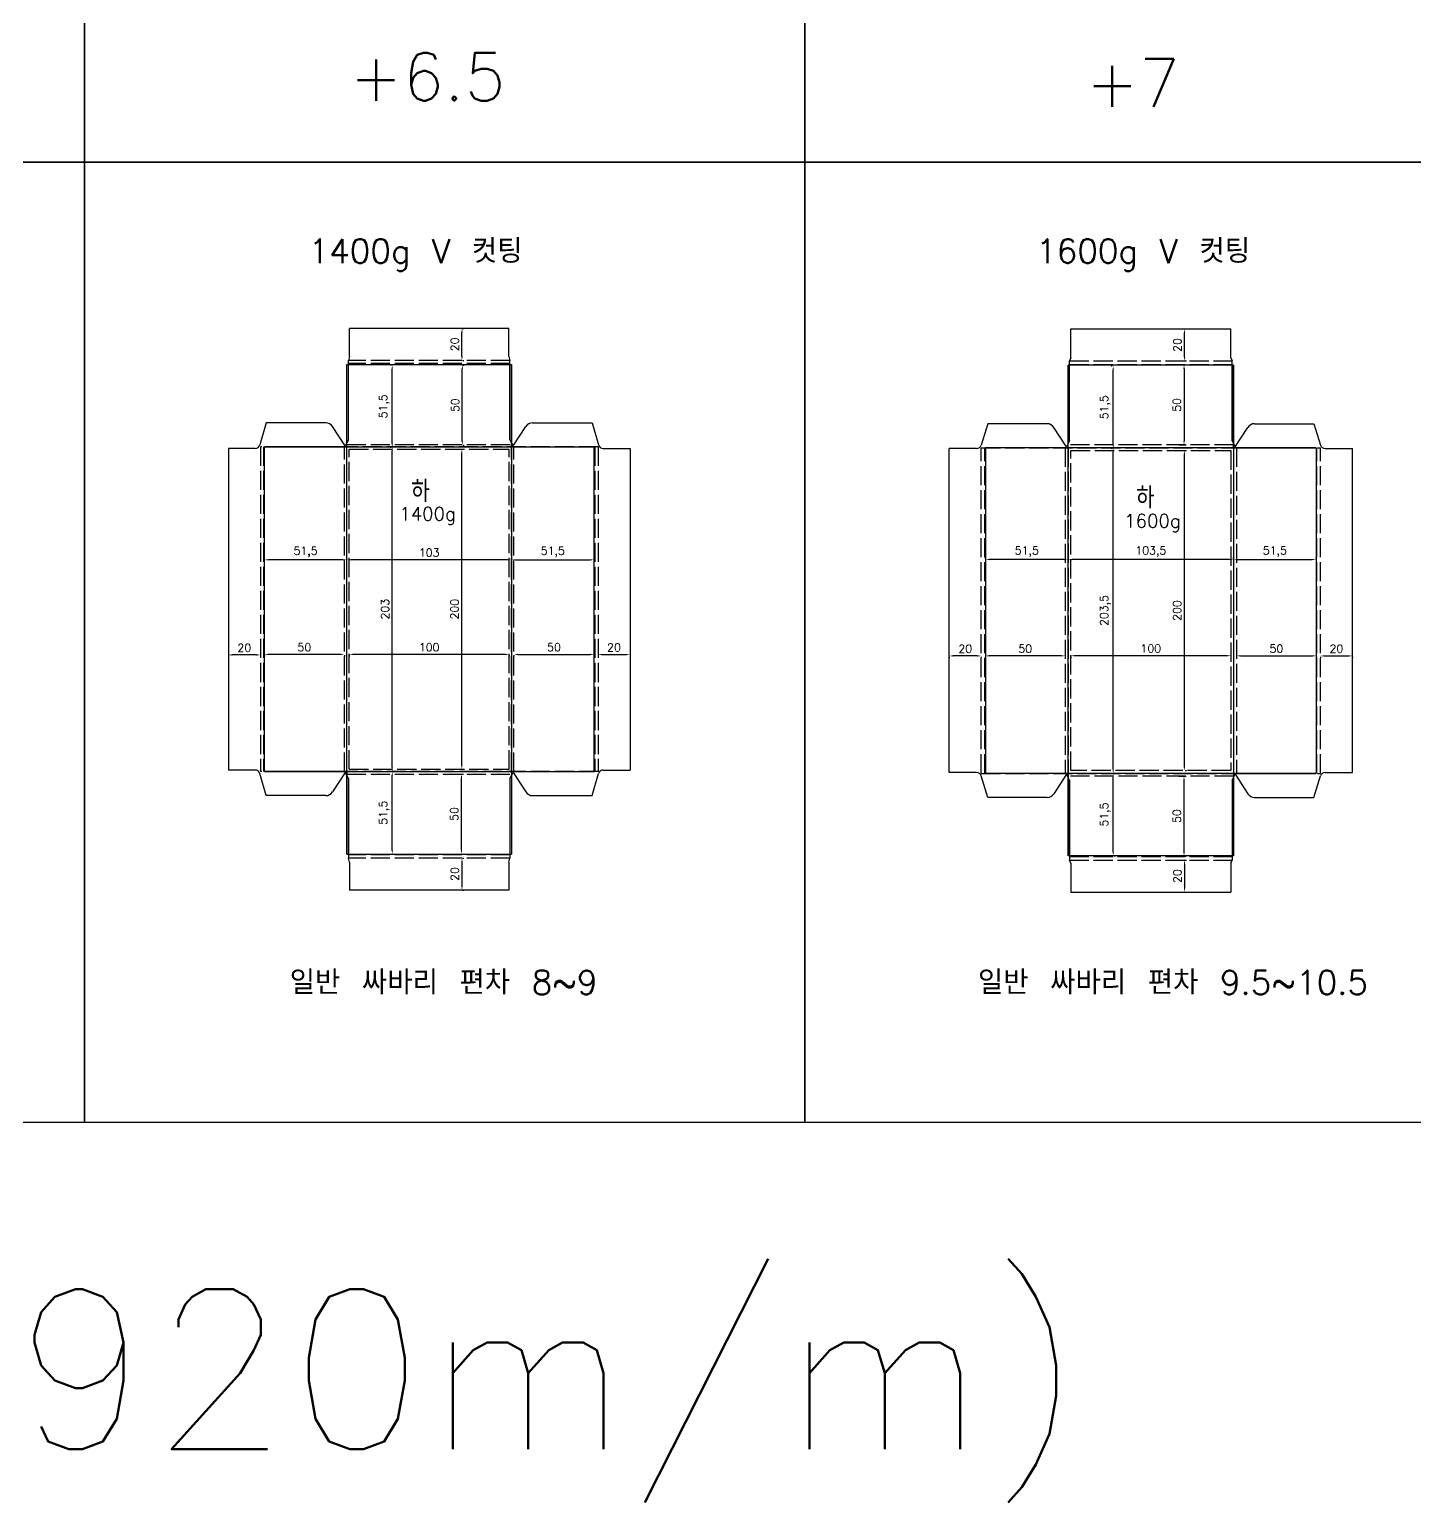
# Model space of a CAD drawing. Header units: millimetres. Extents: x 2179 to 11229, y 1198 to 3756.
# Drawn here: x 3044 to 3910, y 1198 to 2118 of the extents above; entities that cross this region are included whole.
import ezdxf

# ---------------------------------------------------------------- set-up
doc = ezdxf.new("R2010")
doc.units = ezdxf.units.MM
doc.linetypes.add('ACAD_ISO02W100', pattern=[15, 12, -3])
for name, color, linetype in [('기지', 7, 'Continuous'), ('인쇄지', 7, 'Continuous'), ('치수', 7, 'Continuous')]:
    doc.layers.add(name, color=color, linetype=linetype)
doc.styles.add('FHG', font='TXT.shx', dxfattribs={"height": 0.18, "bigfont": 'whgtxt.shx'})
doc.styles.get("Standard").update_dxf_attribs({"font": 'txt.shx', "bigfont": 'zfhg.shx'})
doc.dimstyles.new('ISO-25', dxfattribs={"dimtxt": 2.5, "dimasz": 2.5, "dimexe": 1.25, "dimexo": 0.625, "dimtad": 1, "dimtxsty": 'Standard', "dimcen": 2.5, "dimadec": 0, "dimazin": 0, "dimtfac": 1, "dimtmove": 0, "dimatfit": 3, "dimfxl": 0, "dimarcsym": 0})

# ---------------------------------------------------------------- blocks, each defined once
blk = doc.blocks.new('*D169')
at = {"layer": 'DEFPOINTS', "color": 0}
for p in [(3314.3, 1855.89), (3314.49, 1855.89), (3314.3, 1655.89)]:
    blk.add_point(p, dxfattribs=at)
at = {"layer": '치수', "color": 0, "lineweight": -2}
for p, q in [((3314.49, 1658.39), (3314.49, 1853.39)), ((3314.93, 1855.89), (3315.74, 1855.89)), ((3314.93, 1655.89), (3315.74, 1655.89))]:
    blk.add_line(p, q, dxfattribs=at)
at = {"layer": '치수', "color": 0}
for points in [[(3314.08, 1853.39), (3314.91, 1853.39), (3314.49, 1855.89)], [(3314.08, 1658.39), (3314.91, 1658.39), (3314.49, 1655.89)]]:
    blk.add_solid(points, dxfattribs=at)
at = {"layer": '치수', "color": 0, "insert": (3309.99, 1755.89), "char_height": 5, "attachment_point": 5, "rotation": 90}
blk.add_mtext('200', dxfattribs=at)
blk = doc.blocks.new('*D170')
at = {"layer": 'DEFPOINTS', "color": 0}
for p in [(3271.02, 1857.39), (3271.02, 1857.39), (3270.72, 1654.39)]:
    blk.add_point(p, dxfattribs=at)
at = {"layer": '치수', "color": 0, "lineweight": -2}
for p, q in [((3270.39, 1857.39), (3269.77, 1857.39)), ((3271.02, 1656.89), (3271.02, 1854.89)), ((3271.35, 1654.39), (3272.27, 1654.39))]:
    blk.add_line(p, q, dxfattribs=at)
at = {"layer": '치수', "color": 0}
for points in [[(3270.6, 1854.89), (3271.44, 1854.89), (3271.02, 1857.39)], [(3270.6, 1656.89), (3271.44, 1656.89), (3271.02, 1654.39)]]:
    blk.add_solid(points, dxfattribs=at)
at = {"layer": '치수', "color": 0, "insert": (3266.52, 1755.89), "char_height": 5, "attachment_point": 5, "rotation": 90}
blk.add_mtext('203', dxfattribs=at)
blk = doc.blocks.new('*D167')
at = {"layer": 'DEFPOINTS', "color": 0}
for p in [(3244.12, 1727.74), (3244.12, 1727.64), (3344.12, 1727.74)]:
    blk.add_point(p, dxfattribs=at)
at = {"layer": '치수', "color": 0, "lineweight": -2}
for p, q in [((3244.12, 1727.11), (3244.12, 1726.39)), ((3341.62, 1727.64), (3246.62, 1727.64)), ((3344.12, 1727.11), (3344.12, 1726.39))]:
    blk.add_line(p, q, dxfattribs=at)
at = {"layer": '치수', "color": 0}
for points in [[(3246.62, 1728.05), (3246.62, 1727.22), (3244.12, 1727.64)], [(3341.62, 1728.05), (3341.62, 1727.22), (3344.12, 1727.64)]]:
    blk.add_solid(points, dxfattribs=at)
at = {"layer": '치수', "color": 0, "insert": (3294.12, 1732.14), "char_height": 5, "attachment_point": 5}
blk.add_mtext('100', dxfattribs=at)
blk = doc.blocks.new('*D168')
at = {"layer": 'DEFPOINTS', "color": 0}
for p in [(3242.62, 1786.74), (3242.62, 1786.74), (3345.62, 1787.26)]:
    blk.add_point(p, dxfattribs=at)
at = {"layer": '치수', "color": 0, "lineweight": -2}
for p, q in [((3242.62, 1787.37), (3242.62, 1787.99)), ((3343.12, 1786.74), (3245.12, 1786.74)), ((3345.62, 1786.63), (3345.62, 1785.49))]:
    blk.add_line(p, q, dxfattribs=at)
at = {"layer": '치수', "color": 0}
for points in [[(3245.12, 1787.16), (3245.12, 1786.33), (3242.62, 1786.74)], [(3343.12, 1787.16), (3343.12, 1786.33), (3345.62, 1786.74)]]:
    blk.add_solid(points, dxfattribs=at)
at = {"layer": '치수', "color": 0, "insert": (3294.12, 1791.24), "char_height": 5, "attachment_point": 5}
blk.add_mtext('103', dxfattribs=at)
blk = doc.blocks.new('*D177')
at = {"layer": 'DEFPOINTS', "color": 0}
for p in [(3271.02, 1908.39), (3271.02, 1908.39), (3271.02, 1856.89)]:
    blk.add_point(p, dxfattribs=at)
at = {"layer": '치수', "color": 0, "lineweight": -2}
for p, q in [((3270.39, 1908.39), (3269.77, 1908.39)), ((3271.02, 1859.39), (3271.02, 1905.89)), ((3270.39, 1856.89), (3269.77, 1856.89))]:
    blk.add_line(p, q, dxfattribs=at)
at = {"layer": '치수', "color": 0}
for points in [[(3270.6, 1905.89), (3271.44, 1905.89), (3271.02, 1908.39)], [(3270.6, 1859.39), (3271.44, 1859.39), (3271.02, 1856.89)]]:
    blk.add_solid(points, dxfattribs=at)
at = {"layer": '치수', "color": 0, "insert": (3266.1, 1882.64), "char_height": 5, "attachment_point": 5, "rotation": 90}
blk.add_mtext('51,5', dxfattribs=at)
blk = doc.blocks.new('*D178')
at = {"layer": 'DEFPOINTS', "color": 0}
for p in [(3314.49, 1908.39), (3314.83, 1908.39), (3314.49, 1858.39)]:
    blk.add_point(p, dxfattribs=at)
at = {"layer": '치수', "color": 0, "lineweight": -2}
for p, q in [((3314.83, 1860.89), (3314.83, 1905.89)), ((3315.12, 1908.39), (3316.08, 1908.39)), ((3315.12, 1858.39), (3316.08, 1858.39))]:
    blk.add_line(p, q, dxfattribs=at)
at = {"layer": '치수', "color": 0}
for points in [[(3314.41, 1905.89), (3315.24, 1905.89), (3314.83, 1908.39)], [(3314.41, 1860.89), (3315.24, 1860.89), (3314.83, 1858.39)]]:
    blk.add_solid(points, dxfattribs=at)
at = {"layer": '치수', "color": 0, "insert": (3310.33, 1883.39), "char_height": 5, "attachment_point": 5, "rotation": 90}
blk.add_mtext('50', dxfattribs=at)
blk = doc.blocks.new('*D179')
at = {"layer": 'DEFPOINTS', "color": 0}
for p in [(3314.3, 1931.39), (3314.62, 1931.39), (3314.3, 1911.39)]:
    blk.add_point(p, dxfattribs=at)
at = {"layer": '치수', "color": 0, "lineweight": -2}
for p, q in [((3314.62, 1913.89), (3314.62, 1928.89)), ((3314.92, 1931.39), (3315.87, 1931.39)), ((3314.92, 1911.39), (3315.87, 1911.39))]:
    blk.add_line(p, q, dxfattribs=at)
at = {"layer": '치수', "color": 0}
for points in [[(3314.2, 1928.89), (3315.04, 1928.89), (3314.62, 1931.39)], [(3314.2, 1913.89), (3315.04, 1913.89), (3314.62, 1911.39)]]:
    blk.add_solid(points, dxfattribs=at)
at = {"layer": '치수', "color": 0, "insert": (3310.12, 1921.39), "char_height": 5, "attachment_point": 5, "rotation": 90}
blk.add_mtext('20', dxfattribs=at)
blk = doc.blocks.new('*D171')
at = {"layer": 'DEFPOINTS', "color": 0}
for p in [(3191.12, 1727.64), (3191.12, 1727.64), (3241.12, 1727.71)]:
    blk.add_point(p, dxfattribs=at)
at = {"layer": '치수', "color": 0, "lineweight": -2}
for p, q in [((3191.12, 1727.01), (3191.12, 1726.39)), ((3238.62, 1727.64), (3193.62, 1727.64)), ((3241.12, 1727.09), (3241.12, 1726.39))]:
    blk.add_line(p, q, dxfattribs=at)
at = {"layer": '치수', "color": 0}
for points in [[(3193.62, 1728.05), (3193.62, 1727.22), (3191.12, 1727.64)], [(3238.62, 1728.05), (3238.62, 1727.22), (3241.12, 1727.64)]]:
    blk.add_solid(points, dxfattribs=at)
at = {"layer": '치수', "color": 0, "insert": (3216.12, 1732.14), "char_height": 5, "attachment_point": 5}
blk.add_mtext('50', dxfattribs=at)
blk = doc.blocks.new('*D172')
at = {"layer": 'DEFPOINTS', "color": 0}
for p in [(3191.12, 1786.74), (3191.12, 1786.74), (3242.62, 1786.74)]:
    blk.add_point(p, dxfattribs=at)
at = {"layer": '치수', "color": 0, "lineweight": -2}
for p, q in [((3191.12, 1787.37), (3191.12, 1787.99)), ((3240.12, 1786.74), (3193.62, 1786.74)), ((3242.62, 1787.37), (3242.62, 1787.99))]:
    blk.add_line(p, q, dxfattribs=at)
at = {"layer": '치수', "color": 0}
for points in [[(3193.62, 1787.16), (3193.62, 1786.33), (3191.12, 1786.74)], [(3240.12, 1787.16), (3240.12, 1786.33), (3242.62, 1786.74)]]:
    blk.add_solid(points, dxfattribs=at)
at = {"layer": '치수', "color": 0, "insert": (3216.87, 1791.66), "char_height": 5, "attachment_point": 5}
blk.add_mtext('51,5', dxfattribs=at)
blk = doc.blocks.new('*D173')
at = {"layer": 'DEFPOINTS', "color": 0}
for p in [(3168.62, 1727.38), (3168.62, 1727.28), (3188.62, 1727.38)]:
    blk.add_point(p, dxfattribs=at)
at = {"layer": '치수', "color": 0, "lineweight": -2}
for p, q in [((3168.62, 1726.76), (3168.62, 1726.03)), ((3186.12, 1727.28), (3171.12, 1727.28)), ((3188.62, 1726.76), (3188.62, 1726.03))]:
    blk.add_line(p, q, dxfattribs=at)
at = {"layer": '치수', "color": 0}
for points in [[(3171.12, 1727.7), (3171.12, 1726.86), (3168.62, 1727.28)], [(3186.12, 1727.7), (3186.12, 1726.86), (3188.62, 1727.28)]]:
    blk.add_solid(points, dxfattribs=at)
at = {"layer": '치수', "color": 0, "insert": (3178.62, 1731.78), "char_height": 5, "attachment_point": 5}
blk.add_mtext('20', dxfattribs=at)
blk = doc.blocks.new('*D174')
at = {"layer": 'DEFPOINTS', "color": 0}
for p in [(3310.38, 1652.89), (3314.3, 1652.89), (3310.38, 1602.89)]:
    blk.add_point(p, dxfattribs=at)
at = {"layer": '치수', "color": 0, "lineweight": -2}
for p, q in [((3311.01, 1652.89), (3315.55, 1652.89)), ((3314.3, 1605.39), (3314.3, 1650.39)), ((3311.01, 1602.89), (3315.55, 1602.89))]:
    blk.add_line(p, q, dxfattribs=at)
at = {"layer": '치수', "color": 0}
for points in [[(3313.89, 1650.39), (3314.72, 1650.39), (3314.3, 1652.89)], [(3313.89, 1605.39), (3314.72, 1605.39), (3314.3, 1602.89)]]:
    blk.add_solid(points, dxfattribs=at)
at = {"layer": '치수', "color": 0, "insert": (3309.8, 1627.89), "char_height": 5, "attachment_point": 5, "rotation": 90}
blk.add_mtext('50', dxfattribs=at)
blk = doc.blocks.new('*D175')
at = {"layer": 'DEFPOINTS', "color": 0}
for p in [(3270.72, 1654.39), (3271.02, 1654.39), (3270.72, 1602.89)]:
    blk.add_point(p, dxfattribs=at)
at = {"layer": '치수', "color": 0, "lineweight": -2}
for p, q in [((3271.02, 1605.39), (3271.02, 1651.89)), ((3271.35, 1654.39), (3272.27, 1654.39)), ((3271.35, 1602.89), (3272.27, 1602.89))]:
    blk.add_line(p, q, dxfattribs=at)
at = {"layer": '치수', "color": 0}
for points in [[(3270.6, 1651.89), (3271.44, 1651.89), (3271.02, 1654.39)], [(3270.6, 1605.39), (3271.44, 1605.39), (3271.02, 1602.89)]]:
    blk.add_solid(points, dxfattribs=at)
at = {"layer": '치수', "color": 0, "insert": (3266.1, 1628.64), "char_height": 5, "attachment_point": 5, "rotation": 90}
blk.add_mtext('51,5', dxfattribs=at)
blk = doc.blocks.new('*D176')
at = {"layer": 'DEFPOINTS', "color": 0}
for p in [(3314.3, 1600.39), (3314.3, 1580.39), (3314.62, 1580.39)]:
    blk.add_point(p, dxfattribs=at)
at = {"layer": '치수', "color": 0, "lineweight": -2}
for p, q in [((3314.62, 1597.89), (3314.62, 1582.89)), ((3314.92, 1600.39), (3315.87, 1600.39)), ((3314.92, 1580.39), (3315.87, 1580.39))]:
    blk.add_line(p, q, dxfattribs=at)
at = {"layer": '치수', "color": 0}
for points in [[(3314.2, 1597.89), (3315.04, 1597.89), (3314.62, 1600.39)], [(3314.2, 1582.89), (3315.04, 1582.89), (3314.62, 1580.39)]]:
    blk.add_solid(points, dxfattribs=at)
at = {"layer": '치수', "color": 0, "insert": (3310.12, 1590.39), "char_height": 5, "attachment_point": 5, "rotation": 90}
blk.add_mtext('20', dxfattribs=at)
blk = doc.blocks.new('*D180')
at = {"layer": 'DEFPOINTS', "color": 0}
for p in [(3347.12, 1727.71), (3397.12, 1727.64), (3397.12, 1727.64)]:
    blk.add_point(p, dxfattribs=at)
at = {"layer": '치수', "color": 0, "lineweight": -2}
for p, q in [((3347.12, 1727.09), (3347.12, 1726.39)), ((3349.62, 1727.64), (3394.62, 1727.64)), ((3397.12, 1727.01), (3397.12, 1726.39))]:
    blk.add_line(p, q, dxfattribs=at)
at = {"layer": '치수', "color": 0}
for points in [[(3349.62, 1728.05), (3349.62, 1727.22), (3347.12, 1727.64)], [(3394.62, 1728.05), (3394.62, 1727.22), (3397.12, 1727.64)]]:
    blk.add_solid(points, dxfattribs=at)
at = {"layer": '치수', "color": 0, "insert": (3372.12, 1732.14), "char_height": 5, "attachment_point": 5}
blk.add_mtext('50', dxfattribs=at)
blk = doc.blocks.new('*D181')
at = {"layer": 'DEFPOINTS', "color": 0}
for p in [(3345.62, 1786.74), (3397.12, 1786.74), (3397.12, 1786.74)]:
    blk.add_point(p, dxfattribs=at)
at = {"layer": '치수', "color": 0, "lineweight": -2}
for p, q in [((3345.62, 1787.37), (3345.62, 1787.99)), ((3348.12, 1786.74), (3394.62, 1786.74)), ((3397.12, 1787.37), (3397.12, 1787.99))]:
    blk.add_line(p, q, dxfattribs=at)
at = {"layer": '치수', "color": 0}
for points in [[(3348.12, 1787.16), (3348.12, 1786.33), (3345.62, 1786.74)], [(3394.62, 1787.16), (3394.62, 1786.33), (3397.12, 1786.74)]]:
    blk.add_solid(points, dxfattribs=at)
at = {"layer": '치수', "color": 0, "insert": (3371.37, 1791.66), "char_height": 5, "attachment_point": 5}
blk.add_mtext('51,5', dxfattribs=at)
blk = doc.blocks.new('*D182')
at = {"layer": 'DEFPOINTS', "color": 0}
for p in [(3399.62, 1727.6), (3419.62, 1727.6), (3419.62, 1727.49)]:
    blk.add_point(p, dxfattribs=at)
at = {"layer": '치수', "color": 0, "lineweight": -2}
for p, q in [((3399.62, 1726.97), (3399.62, 1726.24)), ((3402.12, 1727.49), (3417.12, 1727.49)), ((3419.62, 1726.97), (3419.62, 1726.24))]:
    blk.add_line(p, q, dxfattribs=at)
at = {"layer": '치수', "color": 0}
for points in [[(3402.12, 1727.91), (3402.12, 1727.08), (3399.62, 1727.49)], [(3417.12, 1727.91), (3417.12, 1727.08), (3419.62, 1727.49)]]:
    blk.add_solid(points, dxfattribs=at)
at = {"layer": '치수', "color": 0, "insert": (3409.62, 1731.99), "char_height": 5, "attachment_point": 5}
blk.add_mtext('20', dxfattribs=at)
blk = doc.blocks.new('*D231')
at = {"layer": 'DEFPOINTS', "color": 0}
for p in [(3721.54, 1856.81), (3721.54, 1856.81), (3721.24, 1653.31)]:
    blk.add_point(p, dxfattribs=at)
at = {"layer": '치수', "color": 0, "lineweight": -2}
for p, q in [((3720.91, 1856.81), (3720.29, 1856.81)), ((3721.54, 1655.81), (3721.54, 1854.31)), ((3721.87, 1653.31), (3722.79, 1653.31))]:
    blk.add_line(p, q, dxfattribs=at)
at = {"layer": '치수', "color": 0}
for points in [[(3721.12, 1854.31), (3721.95, 1854.31), (3721.54, 1856.81)], [(3721.12, 1655.81), (3721.95, 1655.81), (3721.54, 1653.31)]]:
    blk.add_solid(points, dxfattribs=at)
at = {"layer": '치수', "color": 0, "insert": (3716.62, 1755.06), "char_height": 5, "attachment_point": 5, "rotation": 90}
blk.add_mtext('203,5', dxfattribs=at)
blk = doc.blocks.new('*D230')
at = {"layer": 'DEFPOINTS', "color": 0}
for p in [(3765.82, 1855.06), (3766.01, 1855.06), (3765.82, 1655.06)]:
    blk.add_point(p, dxfattribs=at)
at = {"layer": '치수', "color": 0, "lineweight": -2}
for p, q in [((3766.01, 1657.56), (3766.01, 1852.56)), ((3766.45, 1855.06), (3767.26, 1855.06)), ((3766.45, 1655.06), (3767.26, 1655.06))]:
    blk.add_line(p, q, dxfattribs=at)
at = {"layer": '치수', "color": 0}
for points in [[(3765.59, 1852.56), (3766.43, 1852.56), (3766.01, 1855.06)], [(3765.59, 1657.56), (3766.43, 1657.56), (3766.01, 1655.06)]]:
    blk.add_solid(points, dxfattribs=at)
at = {"layer": '치수', "color": 0, "insert": (3761.51, 1755.06), "char_height": 5, "attachment_point": 5, "rotation": 90}
blk.add_mtext('200', dxfattribs=at)
blk = doc.blocks.new('*D228')
at = {"layer": 'DEFPOINTS', "color": 0}
for p in [(3695.08, 1726.91), (3695.08, 1726.81), (3795.08, 1726.91)]:
    blk.add_point(p, dxfattribs=at)
at = {"layer": '치수', "color": 0, "lineweight": -2}
for p, q in [((3695.08, 1726.28), (3695.08, 1725.56)), ((3792.58, 1726.81), (3697.58, 1726.81)), ((3795.08, 1726.28), (3795.08, 1725.56))]:
    blk.add_line(p, q, dxfattribs=at)
at = {"layer": '치수', "color": 0}
for points in [[(3697.58, 1727.22), (3697.58, 1726.39), (3695.08, 1726.81)], [(3792.58, 1727.22), (3792.58, 1726.39), (3795.08, 1726.81)]]:
    blk.add_solid(points, dxfattribs=at)
at = {"layer": '치수', "color": 0, "insert": (3745.08, 1731.31), "char_height": 5, "attachment_point": 5}
blk.add_mtext('100', dxfattribs=at)
blk = doc.blocks.new('*D234')
at = {"layer": 'DEFPOINTS', "color": 0}
for p in [(3721.24, 1653.31), (3721.54, 1653.31), (3721.24, 1601.81)]:
    blk.add_point(p, dxfattribs=at)
at = {"layer": '치수', "color": 0, "lineweight": -2}
for p, q in [((3721.54, 1604.31), (3721.54, 1650.81)), ((3721.87, 1653.31), (3722.79, 1653.31)), ((3721.87, 1601.81), (3722.79, 1601.81))]:
    blk.add_line(p, q, dxfattribs=at)
at = {"layer": '치수', "color": 0}
for points in [[(3721.12, 1650.81), (3721.95, 1650.81), (3721.54, 1653.31)], [(3721.12, 1604.31), (3721.95, 1604.31), (3721.54, 1601.81)]]:
    blk.add_solid(points, dxfattribs=at)
at = {"layer": '치수', "color": 0, "insert": (3716.62, 1627.56), "char_height": 5, "attachment_point": 5, "rotation": 90}
blk.add_mtext('51,5', dxfattribs=at)
blk = doc.blocks.new('*D233')
at = {"layer": 'DEFPOINTS', "color": 0}
for p in [(3761.9, 1651.56), (3765.82, 1651.56), (3761.9, 1601.56)]:
    blk.add_point(p, dxfattribs=at)
at = {"layer": '치수', "color": 0, "lineweight": -2}
for p, q in [((3762.53, 1651.56), (3767.07, 1651.56)), ((3765.82, 1604.06), (3765.82, 1649.06)), ((3762.53, 1601.56), (3767.07, 1601.56))]:
    blk.add_line(p, q, dxfattribs=at)
at = {"layer": '치수', "color": 0}
for points in [[(3765.4, 1649.06), (3766.24, 1649.06), (3765.82, 1651.56)], [(3765.4, 1604.06), (3766.24, 1604.06), (3765.82, 1601.56)]]:
    blk.add_solid(points, dxfattribs=at)
at = {"layer": '치수', "color": 0, "insert": (3761.32, 1626.56), "char_height": 5, "attachment_point": 5, "rotation": 90}
blk.add_mtext('50', dxfattribs=at)
blk = doc.blocks.new('*D235')
at = {"layer": 'DEFPOINTS', "color": 0}
for p in [(3765.81, 1599.11), (3765.81, 1579.11), (3766.14, 1579.11)]:
    blk.add_point(p, dxfattribs=at)
at = {"layer": '치수', "color": 0, "lineweight": -2}
for p, q in [((3766.14, 1596.61), (3766.14, 1581.61)), ((3766.44, 1599.11), (3767.39, 1599.11)), ((3766.44, 1579.11), (3767.39, 1579.11))]:
    blk.add_line(p, q, dxfattribs=at)
at = {"layer": '치수', "color": 0}
for points in [[(3765.72, 1596.61), (3766.55, 1596.61), (3766.14, 1599.11)], [(3765.72, 1581.61), (3766.55, 1581.61), (3766.14, 1579.11)]]:
    blk.add_solid(points, dxfattribs=at)
at = {"layer": '치수', "color": 0, "insert": (3761.64, 1589.11), "char_height": 5, "attachment_point": 5, "rotation": 90}
blk.add_mtext('20', dxfattribs=at)
blk = doc.blocks.new('*D238')
at = {"layer": 'DEFPOINTS', "color": 0}
for p in [(3798.58, 1726.81), (3848.58, 1726.81), (3848.58, 1726.73)]:
    blk.add_point(p, dxfattribs=at)
at = {"layer": '치수', "color": 0, "lineweight": -2}
for p, q in [((3798.58, 1726.18), (3798.58, 1725.48)), ((3801.08, 1726.73), (3846.08, 1726.73)), ((3848.58, 1726.18), (3848.58, 1725.48))]:
    blk.add_line(p, q, dxfattribs=at)
at = {"layer": '치수', "color": 0}
for points in [[(3801.08, 1727.15), (3801.08, 1726.31), (3798.58, 1726.73)], [(3846.08, 1727.15), (3846.08, 1726.31), (3848.58, 1726.73)]]:
    blk.add_solid(points, dxfattribs=at)
at = {"layer": '치수', "color": 0, "insert": (3823.58, 1731.23), "char_height": 5, "attachment_point": 5}
blk.add_mtext('50', dxfattribs=at)
blk = doc.blocks.new('*D239')
at = {"layer": 'DEFPOINTS', "color": 0}
for p in [(3851.03, 1726.77), (3871.03, 1726.77), (3871.03, 1726.66)]:
    blk.add_point(p, dxfattribs=at)
at = {"layer": '치수', "color": 0, "lineweight": -2}
for p, q in [((3851.03, 1726.14), (3851.03, 1725.41)), ((3853.53, 1726.66), (3868.53, 1726.66)), ((3871.03, 1726.14), (3871.03, 1725.41))]:
    blk.add_line(p, q, dxfattribs=at)
at = {"layer": '치수', "color": 0}
for points in [[(3853.53, 1727.08), (3853.53, 1726.25), (3851.03, 1726.66)], [(3868.53, 1727.08), (3868.53, 1726.25), (3871.03, 1726.66)]]:
    blk.add_solid(points, dxfattribs=at)
at = {"layer": '치수', "color": 0, "insert": (3861.03, 1731.16), "char_height": 5, "attachment_point": 5}
blk.add_mtext('20', dxfattribs=at)
blk = doc.blocks.new('*D229')
at = {"layer": 'DEFPOINTS', "color": 0}
for p in [(3693.33, 1786.91), (3693.33, 1786.91), (3796.83, 1787.43)]:
    blk.add_point(p, dxfattribs=at)
at = {"layer": '치수', "color": 0, "lineweight": -2}
for p, q in [((3693.33, 1787.54), (3693.33, 1788.16)), ((3794.33, 1786.91), (3695.83, 1786.91)), ((3796.83, 1786.8), (3796.83, 1785.66))]:
    blk.add_line(p, q, dxfattribs=at)
at = {"layer": '치수', "color": 0}
for points in [[(3695.83, 1787.33), (3695.83, 1786.5), (3693.33, 1786.91)], [(3794.33, 1787.33), (3794.33, 1786.5), (3796.83, 1786.91)]]:
    blk.add_solid(points, dxfattribs=at)
at = {"layer": '치수', "color": 0, "insert": (3745.08, 1791.83), "char_height": 5, "attachment_point": 5}
blk.add_mtext('103,5', dxfattribs=at)
blk = doc.blocks.new('*D236')
at = {"layer": 'DEFPOINTS', "color": 0}
for p in [(3721.54, 1907.81), (3721.54, 1907.81), (3721.54, 1856.31)]:
    blk.add_point(p, dxfattribs=at)
at = {"layer": '치수', "color": 0, "lineweight": -2}
for p, q in [((3720.91, 1907.81), (3720.29, 1907.81)), ((3721.54, 1858.81), (3721.54, 1905.31)), ((3720.91, 1856.31), (3720.29, 1856.31))]:
    blk.add_line(p, q, dxfattribs=at)
at = {"layer": '치수', "color": 0}
for points in [[(3721.12, 1905.31), (3721.95, 1905.31), (3721.54, 1907.81)], [(3721.12, 1858.81), (3721.95, 1858.81), (3721.54, 1856.31)]]:
    blk.add_solid(points, dxfattribs=at)
at = {"layer": '치수', "color": 0, "insert": (3716.62, 1882.06), "char_height": 5, "attachment_point": 5, "rotation": 90}
blk.add_mtext('51,5', dxfattribs=at)
blk = doc.blocks.new('*D232')
at = {"layer": 'DEFPOINTS', "color": 0}
for p in [(3641.83, 1786.91), (3641.83, 1786.91), (3693.33, 1786.91)]:
    blk.add_point(p, dxfattribs=at)
at = {"layer": '치수', "color": 0, "lineweight": -2}
for p, q in [((3641.83, 1787.54), (3641.83, 1788.16)), ((3690.83, 1786.91), (3644.33, 1786.91)), ((3693.33, 1787.54), (3693.33, 1788.16))]:
    blk.add_line(p, q, dxfattribs=at)
at = {"layer": '치수', "color": 0}
for points in [[(3644.33, 1787.33), (3644.33, 1786.5), (3641.83, 1786.91)], [(3690.83, 1787.33), (3690.83, 1786.5), (3693.33, 1786.91)]]:
    blk.add_solid(points, dxfattribs=at)
at = {"layer": '치수', "color": 0, "insert": (3667.58, 1791.83), "char_height": 5, "attachment_point": 5}
blk.add_mtext('51,5', dxfattribs=at)
blk = doc.blocks.new('*D237')
at = {"layer": 'DEFPOINTS', "color": 0}
for p in [(3765.81, 1931.01), (3766.14, 1931.01), (3765.81, 1911.01)]:
    blk.add_point(p, dxfattribs=at)
at = {"layer": '치수', "color": 0, "lineweight": -2}
for p, q in [((3766.14, 1913.51), (3766.14, 1928.51)), ((3766.44, 1931.01), (3767.39, 1931.01)), ((3766.44, 1911.01), (3767.39, 1911.01))]:
    blk.add_line(p, q, dxfattribs=at)
at = {"layer": '치수', "color": 0}
for points in [[(3765.72, 1928.51), (3766.55, 1928.51), (3766.14, 1931.01)], [(3765.72, 1913.51), (3766.55, 1913.51), (3766.14, 1911.01)]]:
    blk.add_solid(points, dxfattribs=at)
at = {"layer": '치수', "color": 0, "insert": (3761.64, 1921.01), "char_height": 5, "attachment_point": 5, "rotation": 90}
blk.add_mtext('20', dxfattribs=at)
blk = doc.blocks.new('*D240')
at = {"layer": 'DEFPOINTS', "color": 0}
for p in [(3796.83, 1786.91), (3848.33, 1786.91), (3848.33, 1786.91)]:
    blk.add_point(p, dxfattribs=at)
at = {"layer": '치수', "color": 0, "lineweight": -2}
for p, q in [((3796.83, 1787.54), (3796.83, 1788.16)), ((3799.33, 1786.91), (3845.83, 1786.91)), ((3848.33, 1787.54), (3848.33, 1788.16))]:
    blk.add_line(p, q, dxfattribs=at)
at = {"layer": '치수', "color": 0}
for points in [[(3799.33, 1787.33), (3799.33, 1786.5), (3796.83, 1786.91)], [(3845.83, 1787.33), (3845.83, 1786.5), (3848.33, 1786.91)]]:
    blk.add_solid(points, dxfattribs=at)
at = {"layer": '치수', "color": 0, "insert": (3822.58, 1791.83), "char_height": 5, "attachment_point": 5}
blk.add_mtext('51,5', dxfattribs=at)
blk = doc.blocks.new('*D319')
at = {"layer": 'DEFPOINTS', "color": 0}
for p in [(3619.13, 1726.77), (3619.13, 1726.66), (3639.13, 1726.77)]:
    blk.add_point(p, dxfattribs=at)
at = {"layer": '치수', "color": 0, "lineweight": -2}
for p, q in [((3619.13, 1726.14), (3619.13, 1725.41)), ((3636.63, 1726.66), (3621.63, 1726.66)), ((3639.13, 1726.14), (3639.13, 1725.41))]:
    blk.add_line(p, q, dxfattribs=at)
at = {"layer": '치수', "color": 0}
for points in [[(3621.63, 1727.08), (3621.63, 1726.25), (3619.13, 1726.66)], [(3636.63, 1727.08), (3636.63, 1726.25), (3639.13, 1726.66)]]:
    blk.add_solid(points, dxfattribs=at)
at = {"layer": '치수', "color": 0, "insert": (3629.13, 1731.16), "char_height": 5, "attachment_point": 5}
blk.add_mtext('20', dxfattribs=at)
blk = doc.blocks.new('*D318')
at = {"layer": 'DEFPOINTS', "color": 0}
for p in [(3641.58, 1726.81), (3641.58, 1726.73), (3691.58, 1726.81)]:
    blk.add_point(p, dxfattribs=at)
at = {"layer": '치수', "color": 0, "lineweight": -2}
for p, q in [((3641.58, 1726.18), (3641.58, 1725.48)), ((3689.08, 1726.73), (3644.08, 1726.73)), ((3691.58, 1726.18), (3691.58, 1725.48))]:
    blk.add_line(p, q, dxfattribs=at)
at = {"layer": '치수', "color": 0}
for points in [[(3644.08, 1727.15), (3644.08, 1726.31), (3641.58, 1726.73)], [(3689.08, 1727.15), (3689.08, 1726.31), (3691.58, 1726.73)]]:
    blk.add_solid(points, dxfattribs=at)
at = {"layer": '치수', "color": 0, "insert": (3666.58, 1731.23), "char_height": 5, "attachment_point": 5}
blk.add_mtext('50', dxfattribs=at)
blk = doc.blocks.new('*D320')
at = {"layer": 'DEFPOINTS', "color": 0}
for p in [(3761.9, 1908.56), (3761.9, 1858.56), (3765.82, 1858.56)]:
    blk.add_point(p, dxfattribs=at)
at = {"layer": '치수', "color": 0, "lineweight": -2}
for p, q in [((3762.53, 1908.56), (3767.07, 1908.56)), ((3765.82, 1906.06), (3765.82, 1861.06)), ((3762.53, 1858.56), (3767.07, 1858.56))]:
    blk.add_line(p, q, dxfattribs=at)
at = {"layer": '치수', "color": 0}
for points in [[(3765.4, 1906.06), (3766.24, 1906.06), (3765.82, 1908.56)], [(3765.4, 1861.06), (3766.24, 1861.06), (3765.82, 1858.56)]]:
    blk.add_solid(points, dxfattribs=at)
at = {"layer": '치수', "color": 0, "insert": (3761.32, 1883.56), "char_height": 5, "attachment_point": 5, "rotation": 90}
blk.add_mtext('50', dxfattribs=at)

msp = doc.modelspace()

# ---------------------------------------------------------------- linework, layer by layer
at = {"color": 6}
for points in [[(2628.818, 2635.181), (3078.818, 2635.181), (3078.818, 2035.181), (2628.818, 2035.181)], [(3078.818, 2635.181), (3528.818, 2635.181), (3528.818, 2035.181), (3078.818, 2035.181)], [(3528.818, 2635.181), (3978.818, 2635.181), (3978.818, 2035.181), (3528.818, 2035.181)], [(2628.818, 2035.181), (3078.818, 2035.181), (3078.818, 1435.181), (2628.818, 1435.181)], [(3078.818, 2035.181), (3528.818, 2035.181), (3528.818, 1435.181), (3078.818, 1435.181)], [(3528.818, 2035.181), (4428.818, 2035.181), (4428.818, 1435.181), (3528.818, 1435.181)]]:
    msp.add_lwpolyline(points, close=True, dxfattribs=at)
at = {"layer": '기지', "color": 3}
for p, q in [((3242.617, 1602.887), (3242.617, 1908.887)), ((3345.617, 1908.887), (3345.617, 1602.887)), ((3693.334, 1601.807), (3693.334, 1908.307)), ((3796.834, 1908.307), (3796.834, 1601.807)), ((3191.117, 1857.387), (3397.117, 1857.387)), ((3848.234, 1856.807), (3641.834, 1856.807)), ((3191.117, 1654.387), (3397.117, 1654.387)), ((3848.234, 1653.307), (3641.834, 1653.307))]:
    msp.add_line(p, q, dxfattribs=at)
at = {"layer": '기지'}
for p, q in [((3242.617, 1908.887), (3345.617, 1908.887)), ((3242.617, 1857.387), (3242.617, 1908.887)), ((3345.617, 1857.387), (3345.617, 1908.887)), ((3796.834, 1908.307), (3693.334, 1908.307)), ((3693.334, 1856.807), (3693.334, 1908.307)), ((3796.834, 1856.807), (3796.834, 1908.307)), ((3191.117, 1654.387), (3191.117, 1857.387)), ((3242.617, 1857.387), (3191.117, 1857.387)), ((3345.617, 1857.387), (3397.117, 1857.387)), ((3397.117, 1654.387), (3397.117, 1857.387)), ((3641.834, 1856.807), (3641.834, 1653.307)), ((3693.334, 1856.807), (3641.834, 1856.807)), ((3796.834, 1856.807), (3848.334, 1856.807)), ((3848.334, 1856.807), (3848.334, 1653.307)), ((3242.617, 1654.387), (3191.117, 1654.387)), ((3242.617, 1654.387), (3242.617, 1602.887)), ((3345.617, 1654.387), (3345.617, 1602.887)), ((3345.617, 1654.387), (3397.117, 1654.387)), ((3693.334, 1653.307), (3641.834, 1653.307)), ((3693.334, 1653.307), (3693.334, 1601.807)), ((3796.834, 1653.307), (3796.834, 1602.057)), ((3796.834, 1653.307), (3848.234, 1653.307)), ((3242.617, 1602.887), (3345.617, 1602.887)), ((3796.834, 1601.807), (3693.334, 1601.807))]:
    msp.add_line(p, q, dxfattribs=at)
at = {"layer": '인쇄지', "color": 6}
for p, q in [((3343.967, 1931.387), (3244.267, 1931.387)), ((3244.267, 1913.887), (3244.267, 1931.387)), ((3343.967, 1913.887), (3343.967, 1931.387)), ((3695.084, 1931.007), (3795.084, 1931.007)), ((3695.084, 1913.007), (3695.084, 1931.007)), ((3795.084, 1913.007), (3795.084, 1931.007)), ((3244.267, 1913.887), (3243.617, 1911.387)), ((3243.617, 1861.665), (3243.617, 1911.387)), ((3343.967, 1913.887), (3344.617, 1911.387)), ((3344.617, 1861.665), (3344.617, 1911.387)), ((3695.084, 1913.007), (3694.334, 1911.007)), ((3694.334, 1861.085), (3694.334, 1911.007)), ((3795.084, 1913.007), (3795.834, 1911.007)), ((3795.834, 1861.085), (3795.834, 1911.007)), ((3192.319, 1872.387), (3188.311, 1858.553)), ((3229.519, 1872.387), (3192.319, 1872.387)), ((3241.667, 1857.887), (3233.71, 1870.115)), ((3346.567, 1857.887), (3354.523, 1870.115)), ((3358.714, 1872.387), (3395.914, 1872.387)), ((3395.914, 1872.387), (3399.923, 1858.553)), ((3643.232, 1871.807), (3639.042, 1858.412)), ((3680.236, 1871.807), (3643.232, 1871.807)), ((3692.384, 1857.308), (3684.427, 1869.535)), ((3797.784, 1857.308), (3805.74, 1869.535)), ((3809.931, 1871.807), (3846.935, 1871.807)), ((3846.935, 1871.807), (3851.125, 1858.412)), ((3243.617, 1861.665), (3241.667, 1857.887)), ((3344.617, 1861.665), (3346.567, 1857.887)), ((3694.334, 1861.085), (3692.384, 1857.308)), ((3795.834, 1861.085), (3797.784, 1857.308)), ((3168.617, 1856.387), (3168.617, 1655.387)), ((3185.429, 1856.387), (3168.617, 1856.387)), ((3402.804, 1856.387), (3419.617, 1856.387)), ((3419.617, 1856.387), (3419.617, 1655.387)), ((3619.134, 1653.807), (3619.134, 1856.307)), ((3636.179, 1856.307), (3619.134, 1856.307)), ((3853.989, 1856.307), (3871.034, 1856.307)), ((3871.034, 1653.807), (3871.034, 1856.307)), ((3185.429, 1655.387), (3168.617, 1655.387)), ((3192.319, 1639.387), (3188.311, 1653.222)), ((3241.667, 1653.887), (3233.71, 1641.66)), ((3243.617, 1650.11), (3241.667, 1653.887)), ((3243.617, 1650.11), (3243.617, 1600.387)), ((3344.617, 1650.11), (3346.567, 1653.887)), ((3344.617, 1650.11), (3344.617, 1600.387)), ((3346.567, 1653.887), (3354.523, 1641.66)), ((3395.914, 1639.387), (3399.923, 1653.222)), ((3402.804, 1655.387), (3419.617, 1655.387)), ((3636.179, 1653.807), (3619.134, 1653.807)), ((3643.232, 1638.307), (3639.042, 1651.703)), ((3692.384, 1652.807), (3684.427, 1640.58)), ((3694.334, 1649.03), (3692.384, 1652.807)), ((3694.334, 1649.03), (3694.334, 1599.107)), ((3795.834, 1649.03), (3797.784, 1652.807)), ((3795.834, 1649.03), (3795.834, 1599.107)), ((3797.784, 1652.807), (3805.74, 1640.58)), ((3846.935, 1638.307), (3851.125, 1651.703)), ((3853.989, 1653.807), (3871.034, 1653.807)), ((3229.519, 1639.387), (3192.319, 1639.387)), ((3358.714, 1639.387), (3395.914, 1639.387)), ((3680.236, 1638.307), (3643.232, 1638.307)), ((3809.931, 1638.307), (3846.935, 1638.307)), ((3244.267, 1597.887), (3243.617, 1600.387)), ((3244.267, 1597.887), (3244.267, 1580.387)), ((3343.967, 1597.887), (3344.617, 1600.387)), ((3343.967, 1597.887), (3343.967, 1580.387)), ((3695.084, 1597.107), (3694.334, 1599.107)), ((3695.084, 1597.107), (3695.084, 1579.107)), ((3795.084, 1597.107), (3795.834, 1599.107)), ((3795.084, 1597.107), (3795.084, 1579.107)), ((3343.967, 1580.387), (3244.267, 1580.387)), ((3695.084, 1579.107), (3795.084, 1579.107))]:
    msp.add_line(p, q, dxfattribs=at)
at = {"layer": '인쇄지', "color": 4, "linetype": 'ACAD_ISO02W100'}
for p, q in [((3344.617, 1911.387), (3243.617, 1911.387)), ((3344.617, 1909.387), (3243.617, 1909.387)), ((3694.334, 1911.007), (3795.834, 1911.007)), ((3694.334, 1908.807), (3795.834, 1908.807)), ((3188.617, 1857.387), (3188.617, 1654.387)), ((3399.617, 1857.387), (3188.617, 1857.387)), ((3190.617, 1857.387), (3190.617, 1654.387)), ((3242.617, 1654.387), (3242.617, 1857.387)), ((3345.617, 1654.387), (3345.617, 1857.387)), ((3397.617, 1857.387), (3397.617, 1654.387)), ((3399.617, 1857.387), (3399.617, 1654.387)), ((3639.134, 1653.308), (3639.134, 1856.807)), ((3639.134, 1856.807), (3851.034, 1856.807)), ((3641.334, 1653.308), (3641.334, 1856.807)), ((3693.334, 1856.808), (3693.334, 1653.308)), ((3796.834, 1856.808), (3796.834, 1653.308)), ((3848.834, 1653.308), (3848.834, 1856.807)), ((3851.034, 1653.308), (3851.034, 1856.807)), ((3399.617, 1654.387), (3188.617, 1654.387)), ((3639.134, 1653.308), (3851.034, 1653.308)), ((3344.617, 1602.387), (3243.617, 1602.387)), ((3344.617, 1600.387), (3243.617, 1600.387)), ((3694.334, 1601.307), (3795.834, 1601.307)), ((3694.334, 1599.107), (3795.834, 1599.107))]:
    msp.add_line(p, q, dxfattribs=at)
at = {"layer": '인쇄지', "color": 6}
for centre, radius, start, end in [((3229.519, 1867.387), 5, 33.053813, 90), ((3358.714, 1867.387), 5, 90, 146.946187), ((3680.236, 1866.807), 5, 33.05381, 90), ((3809.931, 1866.807), 5, 90, 146.94619), ((3185.429, 1859.387), 3, 270, 343.842527), ((3402.804, 1859.387), 3, 196.157473, 270), ((3636.179, 1859.307), 3, 270, 342.628755), ((3853.989, 1859.307), 3, 197.371245, 270), ((3185.429, 1652.387), 3, 16.157473, 90), ((3402.804, 1652.387), 3, 90, 163.842527), ((3636.179, 1650.807), 3, 17.371245, 90), ((3853.989, 1650.807), 3, 90, 162.628755), ((3229.519, 1644.387), 5, 270, 326.94619), ((3358.714, 1644.387), 5, 213.05381, 270), ((3680.236, 1643.307), 5, 270, 326.94619), ((3809.931, 1643.307), 5, 213.05381, 270)]:
    msp.add_arc(centre, radius, start, end, dxfattribs=at)
at = {"layer": '치수', "color": 2, "linetype": 'ACAD_ISO02W100'}
for p, q in [((3241.117, 1654.387), (3241.117, 1857.387)), ((3242.617, 1858.887), (3345.617, 1858.887)), ((3244.117, 1655.887), (3244.117, 1855.887)), ((3244.117, 1855.887), (3344.117, 1855.887)), ((3344.117, 1655.887), (3344.117, 1855.887)), ((3347.117, 1654.387), (3347.117, 1857.387)), ((3691.584, 1856.807), (3691.584, 1653.307)), ((3796.834, 1858.557), (3693.334, 1858.557)), ((3798.584, 1856.807), (3798.584, 1653.307)), ((3242.617, 1652.887), (3345.617, 1652.887)), ((3244.117, 1655.887), (3344.117, 1655.887)), ((3796.834, 1651.557), (3693.334, 1651.557))]:
    msp.add_line(p, q, dxfattribs=at)
msp.add_lwpolyline([(3695.084, 1855.057), (3795.084, 1855.057), (3795.084, 1655.057), (3695.084, 1655.057)], close=True, dxfattribs=at)

# ---------------------------------------------------------------- texts
at = {"style": 'FHG'}
for s, height, p in [('+6.5', 30, (3244.237, 2073.658)), ('+7', 30, (3704.261, 2069.802)), ('1400g V 컷팅', 15, (3218.803, 1972.233)), ('1600g V 컷팅', 15, (3673.412, 1972.233)), ('일반 싸바리 편차 8~9', 15, (3206.928, 1515.118)), ('일반 싸바리 편차 9.5~10.5', 15, (3637.034, 1515.118))]:
    msp.add_text(s, height=height, dxfattribs=at).set_placement(p)
at = {"color": 1}
msp.add_text('1호기 (최대 920m/m)', height=100, dxfattribs=at).set_placement((2360.962, 1230.931))
at = {"layer": '기지', "color": 1}
for p in [(3282.837, 1822.892), (3735.787, 1818.871)]:
    msp.add_text('하', height=13.333, dxfattribs=at).set_placement(p)
at = {"layer": '기지', "color": 1, "style": 'FHG'}
for s, p in [('1400g', (3275.45, 1811.393)), ('1600g', (3728.4, 1806.872))]:
    msp.add_text(s, height=8.3333, dxfattribs=at).set_placement(p)

# ---------------------------------------------------------------- dimensions: what is measured, and where the dimension line sits
at = {"layer": '치수', "color": 1}
for base, p1, p2, angle, picture, middle in [((3314.619, 1931.387), (3314.295, 1911.387), (3314.295, 1931.387), 270, '*D179', (3310.119, 1921.387)), ((3766.136, 1931.007), (3765.812, 1911.007), (3765.812, 1931.007), 270, '*D237', (3761.636, 1921.007)), ((3314.827, 1908.387), (3314.492, 1858.387), (3314.492, 1908.387), 90, '*D178', (3310.327, 1883.387)), ((3765.821, 1858.557), (3761.9, 1908.557), (3761.9, 1858.557), 270, '*D320', (3761.321, 1883.557)), ((3314.492, 1855.887), (3314.304, 1655.887), (3314.304, 1855.887), 90, '*D169', (3309.992, 1755.887)), ((3766.009, 1855.057), (3765.821, 1655.057), (3765.821, 1855.057), 90, '*D230', (3761.509, 1755.057)), ((3397.117, 1727.636), (3347.117, 1727.712), (3397.117, 1727.637), 180, '*D180', (3372.117, 1732.136)), ((3419.617, 1727.493), (3399.617, 1727.599), (3419.617, 1727.599), 180, '*D182', (3409.617, 1731.993)), ((3848.584, 1726.731), (3798.584, 1726.807), (3848.584, 1726.807), 180, '*D238', (3823.584, 1731.231)), ((3871.034, 1726.663), (3851.034, 1726.769), (3871.034, 1726.769), 180, '*D239', (3861.034, 1731.163)), ((3314.304, 1652.887), (3310.383, 1602.887), (3310.383, 1652.887), 90, '*D174', (3309.804, 1627.887)), ((3765.821, 1651.557), (3761.9, 1601.557), (3761.9, 1651.557), 90, '*D233', (3761.321, 1626.557)), ((3314.619, 1580.387), (3314.295, 1600.387), (3314.295, 1580.387), 90, '*D176', (3310.119, 1590.387)), ((3766.136, 1579.107), (3765.812, 1599.107), (3765.812, 1579.107), 90, '*D235', (3761.636, 1589.107))]:
    dim = msp.add_linear_dim(base=base, p1=p1, p2=p2, angle=angle, dimstyle='ISO-25', override={"dimtxt": 5, "dimgap": 2}, dxfattribs=at)
    dim.commit()
    dim.dimension.update_dxf_attribs({"geometry": picture, "text_midpoint": middle})
at = {"layer": '치수', "color": 3}
for base, p1, p2, angle, override, picture, middle in [((3271.019, 1908.387), (3271.019, 1856.887), (3271.019, 1908.387), 90, {"dimtxt": 5, "dimgap": 2, "dimtmove": 1}, '*D177', (3266.102, 1882.637)), ((3721.536, 1907.807), (3721.536, 1856.307), (3721.536, 1907.807), 90, {"dimtxt": 5, "dimgap": 2, "dimtmove": 1}, '*D236', (3716.619, 1882.057)), ((3271.019, 1857.387), (3270.724, 1654.387), (3271.019, 1857.387), 90, {"dimtxt": 5, "dimgap": 2, "dimtmove": 1}, '*D170', (3266.519, 1755.887)), ((3721.536, 1856.807), (3721.241, 1653.307), (3721.536, 1856.807), 90, {"dimtxt": 5, "dimgap": 2, "dimtmove": 1}, '*D231', (3716.619, 1755.057)), ((3397.117, 1786.745), (3345.617, 1786.745), (3397.117, 1786.745), 180, {"dimtxt": 5, "dimgap": 2, "dimtmove": 1}, '*D181', (3371.367, 1791.661)), ((3848.334, 1786.915), (3796.834, 1786.915), (3848.334, 1786.915), 180, {"dimtxt": 5, "dimgap": 2, "dimtmove": 1}, '*D240', (3822.584, 1791.831)), ((3271.019, 1654.387), (3270.724, 1602.887), (3270.724, 1654.387), 90, {"dimtxt": 5, "dimgap": 2}, '*D175', (3266.102, 1628.637)), ((3721.536, 1653.307), (3721.241, 1601.807), (3721.241, 1653.307), 90, {"dimtxt": 5, "dimgap": 2}, '*D234', (3716.619, 1627.557))]:
    dim = msp.add_linear_dim(base=base, p1=p1, p2=p2, angle=angle, dimstyle='ISO-25', override=override, dxfattribs=at)
    dim.commit()
    dim.dimension.update_dxf_attribs({"geometry": picture, "text_midpoint": middle})
for base, p1, p2, picture, middle in [((3191.117, 1786.745), (3242.617, 1786.745), (3191.117, 1786.745), '*D172', (3216.867, 1791.661)), ((3242.617, 1786.745), (3345.617, 1787.257), (3242.617, 1786.745), '*D168', (3294.117, 1791.245)), ((3641.834, 1786.915), (3693.334, 1786.915), (3641.834, 1786.915), '*D232', (3667.584, 1791.831)), ((3693.334, 1786.915), (3796.834, 1787.427), (3693.334, 1786.915), '*D229', (3745.084, 1791.831))]:
    dim = msp.add_linear_dim(base=base, p1=p1, p2=p2, dimstyle='ISO-25', override={"dimtxt": 5, "dimgap": 2, "dimtmove": 1}, dxfattribs=at)
    dim.commit()
    dim.dimension.update_dxf_attribs({"geometry": picture, "text_midpoint": middle})
at = {"layer": '치수', "color": 1}
for base, p1, p2, picture, middle in [((3168.617, 1727.279), (3188.617, 1727.385), (3168.617, 1727.385), '*D173', (3178.617, 1731.779)), ((3191.117, 1727.636), (3241.117, 1727.712), (3191.117, 1727.637), '*D171', (3216.117, 1732.136)), ((3244.117, 1727.637), (3344.117, 1727.739), (3244.117, 1727.739), '*D167', (3294.117, 1732.137)), ((3619.134, 1726.663), (3639.134, 1726.769), (3619.134, 1726.769), '*D319', (3629.134, 1731.163)), ((3641.584, 1726.731), (3691.584, 1726.807), (3641.584, 1726.807), '*D318', (3666.584, 1731.231)), ((3695.084, 1726.807), (3795.084, 1726.909), (3695.084, 1726.909), '*D228', (3745.084, 1731.307))]:
    dim = msp.add_linear_dim(base=base, p1=p1, p2=p2, dimstyle='ISO-25', override={"dimtxt": 5, "dimgap": 2}, dxfattribs=at)
    dim.commit()
    dim.dimension.update_dxf_attribs({"geometry": picture, "text_midpoint": middle})

doc.saveas('drawing.dxf')
